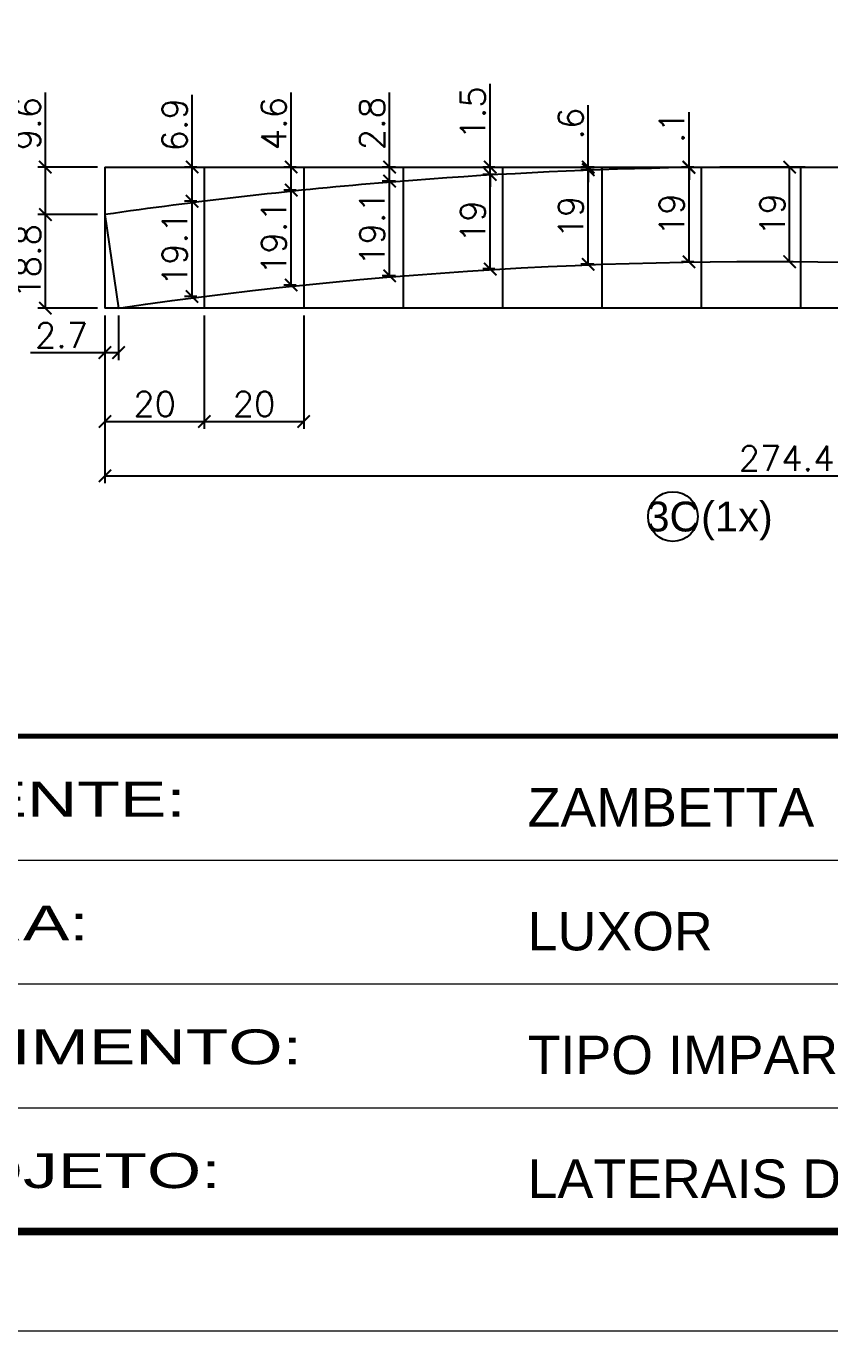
# Model space of a CAD drawing. Extents: x 3309 to 9563, y -2522 to 14608.
# Drawn here: x 5405 to 5728, y 6666 to 7191 of the extents above; entities that cross this region are included whole.
import ezdxf
from ezdxf.enums import TextEntityAlignment as Align

# ---------------------------------------------------------------- set-up
doc = ezdxf.new("R2010")
doc.units = 0
doc.header["$PDMODE"] = 35
doc.header["$PDSIZE"] = -10
doc.linetypes.add('CONTINUO', pattern=[0])
doc.linetypes.add('DASHED', pattern=[0.75, 0.5, -0.25])
doc.layers.add('COTA', color=241, linetype='Continuous')
doc.layers.add('Romaneio', color=10, linetype='Continuous')
doc.layers.add('Folhas', color=255, linetype='Continuous', lineweight=9)
doc.layers.add('SARRAFO DE PRESSAO', color=251, linetype='DASHED', lineweight=9)
doc.styles.add('ARIAL', font='arial.ttf')
doc.styles.add('Romans', font='romans.shx')
doc.styles.add('Tecnologia', font='')
doc.styles.get('Tecnologia').set_extended_font_data('Forgotten Futurist')
doc.dimstyles.new('Cota Seção (2x)', dxfattribs={"dimtxt": 10, "dimasz": 5, "dimexe": 3, "dimexo": 3, "dimgap": 2, "dimtad": 3, "dimdec": 1, "dimlfac": 0.5, "dimzin": 12, "dimdsep": 46, "dimtxsty": 'Romans', "dimblk": 'ARCHTICK', "dimcen": 0, "dimclrd": 4, "dimclre": 4, "dimclrt": 1, "dimadec": 1, "dimazin": 3, "dimtfac": 1, "dimtdec": 1, "dimtmove": 0, "dimatfit": 3, "dimldrblk": 'OBLIQUE', "dimfxl": 1, "dimtolj": 1, "dimtzin": 12, "dimarcsym": 0})

# ---------------------------------------------------------------- blocks, each defined once
blk = doc.blocks.new('9999999999')
at = {"color": 30, "linetype": 'CONTINUO'}
for p, q in [((98564.56, 34379.64), (99583.98, 34379.64)), ((98564.56, 34329.83), (99487.98, 34329.83)), ((98564.56, 34280.02), (99487.98, 34280.02))]:
    blk.add_line(p, q, dxfattribs=at)
at = {"color": 30, "linetype": 'CONTINUO', "const_width": 2}
blk.add_lwpolyline([(99583.98, 34230.21), (99583.98, 34414.45, 0.414214), (99568.98, 34429.45), (98228.98, 34429.45, 0.414214), (98213.98, 34414.45), (98213.98, 34245.21, 0.414214), (98228.98, 34230.21), (99583.98, 34230.21)], format="xyb", dxfattribs=at)
at = {"layer": 'Folhas'}
blk.add_lwpolyline([(98138.98, 34190.21), (99623.98, 34190.21), (99623.98, 35240.21), (98138.98, 35240.21)], close=True, dxfattribs=at)
at = {"layer": 'Folhas', "color": 30, "const_width": 3}
blk.add_lwpolyline([(98213.98, 34230.21), (99583.98, 34230.21), (99583.98, 35200.21), (98213.98, 35200.21)], close=True, dxfattribs=at)
at = {"color": 7, "linetype": 'Continuous', "ltscale": 5, "style": 'ARIAL'}
for s, height, p in [('ZAMBETTA', 15.483, (98837.68, 34393.13)), ('LUXOR', 15.483, (98837.68, 34343.32)), ('TIPO IMPAR - 1°ETAPA', 15.4829, (98837.68, 34293.51)), ('LATERAIS DE VIGAS', 15.4829, (98837.68, 34243.7))]:
    blk.add_text(s, height=height, dxfattribs=at).set_placement(p)
at = {"layer": 'Folhas', "color": 7, "style": 'Tecnologia', "width": 1.5}
for s, p in [('CLIENTE:', (98573.65, 34397.17)), ('OBRA:', (98573.65, 34347.31)), ('PAVIMENTO:', (98573.65, 34297.5)), ('PROJETO:', (98573.65, 34247.69))]:
    blk.add_text(s, height=14, dxfattribs=at).set_placement(p)
blk = doc.blocks.new('_ArchTick')
at = {"color": 0, "linetype": 'ByBlock', "const_width": 0.15}
blk.add_lwpolyline([(-0.5, -0.5), (0.5, 0.5)], dxfattribs=at)
blk = doc.blocks.new('*D3058')
at = {"layer": 'COTA', "color": 4, "lineweight": -2, "transparency": 16777216}
for p, q in [((5436.41, 7074.94), (5436.41, 7007.46)), ((5985.19, 7074.94), (5985.19, 7007.46)), ((5436.41, 7010.46), (5985.19, 7010.46))]:
    blk.add_line(p, q, dxfattribs=at)
at = {"layer": 'Defpoints', "color": 0, "transparency": 16777216}
for p in [(5436.41, 7077.94), (5985.19, 7077.94), (5985.19, 7010.46)]:
    blk.add_point(p, dxfattribs=at)
at = {"layer": 'COTA', "color": 4, "lineweight": -2, "transparency": 16777216, "xscale": 5, "yscale": 5, "zscale": 5, "rotation": 180}
blk.add_blockref('_ArchTick', (5436.41, 7010.46), dxfattribs=at)
at = {"layer": 'COTA', "color": 4, "lineweight": -2, "transparency": 16777216, "xscale": 5, "yscale": 5, "zscale": 5}
blk.add_blockref('_ArchTick', (5985.19, 7010.46), dxfattribs=at)
at = {"layer": 'COTA', "color": 1, "transparency": 16777216, "insert": (5710.8, 7017.46), "char_height": 10, "attachment_point": 5, "style": 'Romans'}
blk.add_mtext('\\A1;274.4', dxfattribs=at)
blk = doc.blocks.new('_Oblique')
at = {"color": 0, "linetype": 'ByBlock', "lineweight": -2}
blk.add_line((-0.5, -0.5), (0.5, 0.5), dxfattribs=at)
blk = doc.blocks.new('*D3059')
at = {"layer": 'COTA', "color": 4, "lineweight": -2, "transparency": 16777216}
for p, q in [((5436.41, 7074.94), (5436.41, 7029.34)), ((5476.41, 7074.94), (5476.41, 7029.34)), ((5436.41, 7032.34), (5476.41, 7032.34))]:
    blk.add_line(p, q, dxfattribs=at)
at = {"layer": 'Defpoints', "color": 0, "transparency": 16777216}
for p in [(5436.41, 7077.94), (5476.41, 7077.94), (5476.41, 7032.34)]:
    blk.add_point(p, dxfattribs=at)
at = {"layer": 'COTA', "color": 4, "lineweight": -2, "transparency": 16777216, "xscale": 5, "yscale": 5, "zscale": 5, "rotation": 180}
blk.add_blockref('_ArchTick', (5436.41, 7032.34), dxfattribs=at)
at = {"layer": 'COTA', "color": 4, "lineweight": -2, "transparency": 16777216, "xscale": 5, "yscale": 5, "zscale": 5}
blk.add_blockref('_ArchTick', (5476.41, 7032.34), dxfattribs=at)
at = {"layer": 'COTA', "color": 1, "transparency": 16777216, "insert": (5456.41, 7039.34), "char_height": 10, "attachment_point": 5, "style": 'Romans'}
blk.add_mtext('\\A1;20', dxfattribs=at)
blk = doc.blocks.new('*D3060')
at = {"layer": 'COTA', "color": 4, "lineweight": -2, "transparency": 16777216}
for p, q in [((5476.41, 7074.94), (5476.41, 7029.34)), ((5516.41, 7074.94), (5516.41, 7029.34)), ((5476.41, 7032.34), (5516.41, 7032.34))]:
    blk.add_line(p, q, dxfattribs=at)
at = {"layer": 'Defpoints', "color": 0, "transparency": 16777216}
for p in [(5476.41, 7077.94), (5516.41, 7077.94), (5516.41, 7032.34)]:
    blk.add_point(p, dxfattribs=at)
at = {"layer": 'COTA', "color": 4, "lineweight": -2, "transparency": 16777216, "xscale": 5, "yscale": 5, "zscale": 5, "rotation": 180}
blk.add_blockref('_ArchTick', (5476.41, 7032.34), dxfattribs=at)
at = {"layer": 'COTA', "color": 4, "lineweight": -2, "transparency": 16777216, "xscale": 5, "yscale": 5, "zscale": 5}
blk.add_blockref('_ArchTick', (5516.41, 7032.34), dxfattribs=at)
at = {"layer": 'COTA', "color": 1, "transparency": 16777216, "insert": (5496.41, 7039.34), "char_height": 10, "attachment_point": 5, "style": 'Romans'}
blk.add_mtext('\\A1;20', dxfattribs=at)
blk = doc.blocks.new('*D3062')
at = {"layer": 'COTA', "color": 4, "lineweight": -2, "transparency": 16777216}
for p, q in [((5436.41, 7074.94), (5436.41, 7057)), ((5441.91, 7074.94), (5441.91, 7057)), ((5436.41, 7060), (5406.46, 7060)), ((5441.91, 7060), (5436.41, 7060))]:
    blk.add_line(p, q, dxfattribs=at)
at = {"layer": 'Defpoints', "color": 0, "transparency": 16777216}
for p in [(5436.41, 7077.94), (5441.91, 7077.94), (5436.41, 7060)]:
    blk.add_point(p, dxfattribs=at)
at = {"layer": 'COTA', "color": 4, "lineweight": -2, "transparency": 16777216, "xscale": 5, "yscale": 5, "zscale": 5, "rotation": 180}
blk.add_blockref('_ArchTick', (5436.41, 7060), dxfattribs=at)
at = {"layer": 'COTA', "color": 4, "lineweight": -2, "transparency": 16777216, "xscale": 5, "yscale": 5, "zscale": 5}
blk.add_blockref('_ArchTick', (5441.91, 7060), dxfattribs=at)
at = {"layer": 'COTA', "color": 1, "transparency": 16777216, "insert": (5418.94, 7067), "char_height": 10, "attachment_point": 5, "style": 'Romans'}
blk.add_mtext('\\A1;2.7', dxfattribs=at)
blk = doc.blocks.new('*D3069')
at = {"layer": 'COTA', "color": 4, "lineweight": -2, "transparency": 16777216}
for p, q in [((5433.41, 7115.54), (5409.42, 7115.54)), ((5412.42, 7077.94), (5412.42, 7115.54)), ((5433.41, 7077.94), (5409.42, 7077.94))]:
    blk.add_line(p, q, dxfattribs=at)
at = {"layer": 'Defpoints', "color": 0, "transparency": 16777216}
for p in [(5412.42, 7115.54), (5436.41, 7115.54), (5436.41, 7077.94)]:
    blk.add_point(p, dxfattribs=at)
at = {"layer": 'COTA', "color": 4, "lineweight": -2, "transparency": 16777216, "xscale": 5, "yscale": 5, "zscale": 5}
for p, rotation in [((5412.42, 7115.54), 90), ((5412.42, 7077.94), 270)]:
    blk.add_blockref('_ArchTick', p, dxfattribs=dict(at, rotation=rotation))
at = {"layer": 'COTA', "color": 1, "transparency": 16777216, "insert": (5405.42, 7096.74), "char_height": 10, "attachment_point": 5, "rotation": 90, "style": 'Romans'}
blk.add_mtext('\\A1;18.8', dxfattribs=at)
blk = doc.blocks.new('*D3070')
at = {"layer": 'COTA', "color": 4, "lineweight": -2, "transparency": 16777216}
for p, q in [((5412.42, 7134.69), (5412.42, 7164.65)), ((5433.41, 7134.69), (5409.42, 7134.69)), ((5412.42, 7115.54), (5412.42, 7134.69)), ((5433.41, 7115.54), (5409.42, 7115.54))]:
    blk.add_line(p, q, dxfattribs=at)
at = {"layer": 'Defpoints', "color": 0, "transparency": 16777216}
for p in [(5412.42, 7134.69), (5436.41, 7134.69), (5436.41, 7115.54)]:
    blk.add_point(p, dxfattribs=at)
at = {"layer": 'COTA', "color": 4, "lineweight": -2, "transparency": 16777216, "xscale": 5, "yscale": 5, "zscale": 5}
for p, rotation in [((5412.42, 7134.69), 90), ((5412.42, 7115.54), 270)]:
    blk.add_blockref('_ArchTick', p, dxfattribs=dict(at, rotation=rotation))
at = {"layer": 'COTA', "color": 1, "transparency": 16777216, "insert": (5405.42, 7152.17), "char_height": 10, "attachment_point": 5, "rotation": 90, "style": 'Romans'}
blk.add_mtext('\\A1;9.6', dxfattribs=at)
blk = doc.blocks.new('*D3071')
at = {"layer": 'COTA', "color": 4, "lineweight": -2, "transparency": 16777216}
for p, q in [((5473.41, 7120.93), (5468.49, 7120.93)), ((5471.49, 7082.63), (5471.49, 7120.93)), ((5473.41, 7082.63), (5468.49, 7082.63))]:
    blk.add_line(p, q, dxfattribs=at)
at = {"layer": 'Defpoints', "color": 0, "transparency": 16777216}
for p in [(5471.49, 7120.93), (5476.41, 7120.93), (5476.41, 7082.63)]:
    blk.add_point(p, dxfattribs=at)
at = {"layer": 'COTA', "color": 4, "lineweight": -2, "transparency": 16777216, "xscale": 5, "yscale": 5, "zscale": 5}
for p, rotation in [((5471.49, 7120.93), 90), ((5471.49, 7082.63), 270)]:
    blk.add_blockref('_ArchTick', p, dxfattribs=dict(at, rotation=rotation))
at = {"layer": 'COTA', "color": 1, "transparency": 16777216, "insert": (5464.49, 7101.78), "char_height": 10, "attachment_point": 5, "rotation": 90, "style": 'Romans'}
blk.add_mtext('\\A1;19.1', dxfattribs=at)
blk = doc.blocks.new('*D3072')
at = {"layer": 'COTA', "color": 4, "lineweight": -2, "transparency": 16777216}
for p, q in [((5471.49, 7134.69), (5471.49, 7163.69)), ((5473.41, 7134.69), (5468.49, 7134.69)), ((5471.49, 7120.93), (5471.49, 7134.69)), ((5473.41, 7120.93), (5468.49, 7120.93))]:
    blk.add_line(p, q, dxfattribs=at)
at = {"layer": 'Defpoints', "color": 0, "transparency": 16777216}
for p in [(5471.49, 7134.69), (5476.41, 7134.69), (5476.41, 7120.93)]:
    blk.add_point(p, dxfattribs=at)
at = {"layer": 'COTA', "color": 4, "lineweight": -2, "transparency": 16777216, "xscale": 5, "yscale": 5, "zscale": 5}
for p, rotation in [((5471.49, 7134.69), 90), ((5471.49, 7120.93), 270)]:
    blk.add_blockref('_ArchTick', p, dxfattribs=dict(at, rotation=rotation))
at = {"layer": 'COTA', "color": 1, "transparency": 16777216, "insert": (5464.49, 7151.69), "char_height": 10, "attachment_point": 5, "rotation": 90, "style": 'Romans'}
blk.add_mtext('\\A1;6.9', dxfattribs=at)
blk = doc.blocks.new('*D3073')
at = {"layer": 'COTA', "color": 4, "lineweight": -2, "transparency": 16777216}
for p, q in [((5513.41, 7125.42), (5508.37, 7125.42)), ((5511.37, 7087.23), (5511.37, 7125.42)), ((5513.41, 7087.23), (5508.37, 7087.23))]:
    blk.add_line(p, q, dxfattribs=at)
at = {"layer": 'Defpoints', "color": 0, "transparency": 16777216}
for p in [(5511.37, 7125.42), (5516.41, 7125.42), (5516.41, 7087.23)]:
    blk.add_point(p, dxfattribs=at)
at = {"layer": 'COTA', "color": 4, "lineweight": -2, "transparency": 16777216, "xscale": 5, "yscale": 5, "zscale": 5}
for p, rotation in [((5511.37, 7125.42), 90), ((5511.37, 7087.23), 270)]:
    blk.add_blockref('_ArchTick', p, dxfattribs=dict(at, rotation=rotation))
at = {"layer": 'COTA', "color": 1, "transparency": 16777216, "insert": (5504.37, 7106.32), "char_height": 10, "attachment_point": 5, "rotation": 90, "style": 'Romans'}
blk.add_mtext('\\A1;19.1', dxfattribs=at)
blk = doc.blocks.new('*D3074')
at = {"layer": 'COTA', "color": 4, "lineweight": -2, "transparency": 16777216}
for p, q in [((5511.37, 7134.69), (5511.37, 7164.65)), ((5513.41, 7134.69), (5508.37, 7134.69)), ((5511.37, 7125.42), (5511.37, 7134.69)), ((5513.41, 7125.42), (5508.37, 7125.42))]:
    blk.add_line(p, q, dxfattribs=at)
at = {"layer": 'Defpoints', "color": 0, "transparency": 16777216}
for p in [(5511.37, 7134.69), (5516.41, 7134.69), (5516.41, 7125.42)]:
    blk.add_point(p, dxfattribs=at)
at = {"layer": 'COTA', "color": 4, "lineweight": -2, "transparency": 16777216, "xscale": 5, "yscale": 5, "zscale": 5}
for p, rotation in [((5511.37, 7134.69), 90), ((5511.37, 7125.42), 270)]:
    blk.add_blockref('_ArchTick', p, dxfattribs=dict(at, rotation=rotation))
at = {"layer": 'COTA', "color": 1, "transparency": 16777216, "insert": (5504.37, 7152.17), "char_height": 10, "attachment_point": 5, "rotation": 90, "style": 'Romans'}
blk.add_mtext('\\A1;4.6', dxfattribs=at)
blk = doc.blocks.new('*D3075')
at = {"layer": 'COTA', "color": 4, "lineweight": -2, "transparency": 16777216}
for p, q in [((5553.41, 7129.03), (5547.99, 7129.03)), ((5550.99, 7090.91), (5550.99, 7129.03)), ((5553.41, 7090.91), (5547.99, 7090.91))]:
    blk.add_line(p, q, dxfattribs=at)
at = {"layer": 'Defpoints', "color": 0, "transparency": 16777216}
for p in [(5550.99, 7129.03), (5556.41, 7129.03), (5556.41, 7090.91)]:
    blk.add_point(p, dxfattribs=at)
at = {"layer": 'COTA', "color": 4, "lineweight": -2, "transparency": 16777216, "xscale": 5, "yscale": 5, "zscale": 5}
for p, rotation in [((5550.99, 7129.03), 90), ((5550.99, 7090.91), 270)]:
    blk.add_blockref('_ArchTick', p, dxfattribs=dict(at, rotation=rotation))
at = {"layer": 'COTA', "color": 1, "transparency": 16777216, "insert": (5543.99, 7109.97), "char_height": 10, "attachment_point": 5, "rotation": 90, "style": 'Romans'}
blk.add_mtext('\\A1;19.1', dxfattribs=at)
blk = doc.blocks.new('*D3076')
at = {"layer": 'COTA', "color": 4, "lineweight": -2, "transparency": 16777216}
for p, q in [((5550.99, 7134.69), (5550.99, 7164.65)), ((5553.41, 7134.69), (5547.99, 7134.69)), ((5550.99, 7129.03), (5550.99, 7134.69)), ((5553.41, 7129.03), (5547.99, 7129.03))]:
    blk.add_line(p, q, dxfattribs=at)
at = {"layer": 'Defpoints', "color": 0, "transparency": 16777216}
for p in [(5550.99, 7134.69), (5556.41, 7134.69), (5556.41, 7129.03)]:
    blk.add_point(p, dxfattribs=at)
at = {"layer": 'COTA', "color": 4, "lineweight": -2, "transparency": 16777216, "xscale": 5, "yscale": 5, "zscale": 5}
for p, rotation in [((5550.99, 7134.69), 90), ((5550.99, 7129.03), 270)]:
    blk.add_blockref('_ArchTick', p, dxfattribs=dict(at, rotation=rotation))
at = {"layer": 'COTA', "color": 1, "transparency": 16777216, "insert": (5543.99, 7152.17), "char_height": 10, "attachment_point": 5, "rotation": 90, "style": 'Romans'}
blk.add_mtext('\\A1;2.8', dxfattribs=at)
blk = doc.blocks.new('*D3077')
at = {"layer": 'COTA', "color": 4, "lineweight": -2, "transparency": 16777216}
for p, q in [((5593.41, 7131.75), (5588.52, 7131.75)), ((5591.52, 7093.68), (5591.52, 7131.75)), ((5593.41, 7093.68), (5588.52, 7093.68))]:
    blk.add_line(p, q, dxfattribs=at)
at = {"layer": 'Defpoints', "color": 0, "transparency": 16777216}
for p in [(5591.52, 7131.75), (5596.41, 7131.75), (5596.41, 7093.68)]:
    blk.add_point(p, dxfattribs=at)
at = {"layer": 'COTA', "color": 4, "lineweight": -2, "transparency": 16777216, "xscale": 5, "yscale": 5, "zscale": 5}
for p, rotation in [((5591.52, 7131.75), 90), ((5591.52, 7093.68), 270)]:
    blk.add_blockref('_ArchTick', p, dxfattribs=dict(at, rotation=rotation))
at = {"layer": 'COTA', "color": 1, "transparency": 16777216, "insert": (5584.52, 7112.71), "char_height": 10, "attachment_point": 5, "rotation": 90, "style": 'Romans'}
blk.add_mtext('\\A1;19', dxfattribs=at)
blk = doc.blocks.new('*D3078')
at = {"layer": 'COTA', "color": 4, "lineweight": -2, "transparency": 16777216}
for p, q in [((5591.52, 7134.69), (5591.52, 7168.22)), ((5593.41, 7134.69), (5588.52, 7134.69)), ((5593.41, 7131.75), (5588.52, 7131.75)), ((5591.52, 7131.75), (5591.52, 7134.69)), ((5591.52, 7131.75), (5591.52, 7126.75))]:
    blk.add_line(p, q, dxfattribs=at)
at = {"layer": 'Defpoints', "color": 0, "transparency": 16777216}
for p in [(5591.52, 7134.69), (5596.41, 7134.69), (5596.41, 7131.75)]:
    blk.add_point(p, dxfattribs=at)
at = {"layer": 'COTA', "color": 4, "lineweight": -2, "transparency": 16777216, "xscale": 5, "yscale": 5, "zscale": 5}
for p, rotation in [((5591.52, 7134.69), 270), ((5591.52, 7131.75), 90)]:
    blk.add_blockref('_ArchTick', p, dxfattribs=dict(at, rotation=rotation))
at = {"layer": 'COTA', "color": 1, "transparency": 16777216, "insert": (5584.52, 7156.46), "char_height": 10, "attachment_point": 5, "rotation": 90, "style": 'Romans'}
blk.add_mtext('\\A1;1.5', dxfattribs=at)
blk = doc.blocks.new('*D3079')
at = {"layer": 'COTA', "color": 4, "lineweight": -2, "transparency": 16777216}
for p, q in [((5633.41, 7133.58), (5627.94, 7133.58)), ((5630.94, 7095.56), (5630.94, 7133.58)), ((5633.41, 7095.56), (5627.94, 7095.56))]:
    blk.add_line(p, q, dxfattribs=at)
at = {"layer": 'Defpoints', "color": 0, "transparency": 16777216}
for p in [(5630.94, 7133.58), (5636.41, 7133.58), (5636.41, 7095.56)]:
    blk.add_point(p, dxfattribs=at)
at = {"layer": 'COTA', "color": 4, "lineweight": -2, "transparency": 16777216, "xscale": 5, "yscale": 5, "zscale": 5}
for p, rotation in [((5630.94, 7133.58), 90), ((5630.94, 7095.56), 270)]:
    blk.add_blockref('_ArchTick', p, dxfattribs=dict(at, rotation=rotation))
at = {"layer": 'COTA', "color": 1, "transparency": 16777216, "insert": (5623.94, 7114.57), "char_height": 10, "attachment_point": 5, "rotation": 90, "style": 'Romans'}
blk.add_mtext('\\A1;19', dxfattribs=at)
blk = doc.blocks.new('*D3080')
at = {"layer": 'COTA', "color": 4, "lineweight": -2, "transparency": 16777216}
for p, q in [((5630.94, 7134.69), (5630.94, 7159.65)), ((5633.41, 7134.69), (5627.94, 7134.69)), ((5633.41, 7133.58), (5627.94, 7133.58)), ((5630.94, 7133.58), (5630.94, 7134.69)), ((5630.94, 7133.58), (5630.94, 7128.58))]:
    blk.add_line(p, q, dxfattribs=at)
at = {"layer": 'Defpoints', "color": 0, "transparency": 16777216}
for p in [(5630.94, 7134.69), (5636.41, 7134.69), (5636.41, 7133.58)]:
    blk.add_point(p, dxfattribs=at)
at = {"layer": 'COTA', "color": 4, "lineweight": -2, "transparency": 16777216, "xscale": 5, "yscale": 5, "zscale": 5}
for p, rotation in [((5630.94, 7134.69), 270), ((5630.94, 7133.58), 90)]:
    blk.add_blockref('_ArchTick', p, dxfattribs=dict(at, rotation=rotation))
at = {"layer": 'COTA', "color": 1, "transparency": 16777216, "insert": (5623.94, 7152.17), "char_height": 10, "attachment_point": 5, "rotation": 90, "style": 'Romans'}
blk.add_mtext('\\A1;.6', dxfattribs=at)
blk = doc.blocks.new('*D3081')
at = {"layer": 'COTA', "color": 4, "lineweight": -2, "transparency": 16777216}
for p, q in [((5673.41, 7134.54), (5668.52, 7134.54)), ((5671.52, 7096.54), (5671.52, 7134.54)), ((5673.41, 7096.54), (5668.52, 7096.54))]:
    blk.add_line(p, q, dxfattribs=at)
at = {"layer": 'Defpoints', "color": 0, "transparency": 16777216}
for p in [(5671.52, 7134.54), (5676.41, 7134.54), (5676.41, 7096.54)]:
    blk.add_point(p, dxfattribs=at)
at = {"layer": 'COTA', "color": 4, "lineweight": -2, "transparency": 16777216, "xscale": 5, "yscale": 5, "zscale": 5}
for p, rotation in [((5671.52, 7134.54), 90), ((5671.52, 7096.54), 270)]:
    blk.add_blockref('_ArchTick', p, dxfattribs=dict(at, rotation=rotation))
at = {"layer": 'COTA', "color": 1, "transparency": 16777216, "insert": (5664.52, 7115.54), "char_height": 10, "attachment_point": 5, "rotation": 90, "style": 'Romans'}
blk.add_mtext('\\A1;19', dxfattribs=at)
blk = doc.blocks.new('*D3082')
at = {"layer": 'COTA', "color": 4, "lineweight": -2, "transparency": 16777216}
for p, q in [((5671.52, 7134.69), (5671.52, 7156.79)), ((5673.41, 7134.69), (5668.52, 7134.69)), ((5673.41, 7134.54), (5668.52, 7134.54)), ((5671.52, 7134.54), (5671.52, 7134.69)), ((5671.52, 7134.54), (5671.52, 7129.54))]:
    blk.add_line(p, q, dxfattribs=at)
at = {"layer": 'Defpoints', "color": 0, "transparency": 16777216}
for p in [(5671.52, 7134.69), (5676.41, 7134.69), (5676.41, 7134.54)]:
    blk.add_point(p, dxfattribs=at)
at = {"layer": 'COTA', "color": 4, "lineweight": -2, "transparency": 16777216, "xscale": 5, "yscale": 5, "zscale": 5}
for p, rotation in [((5671.52, 7134.69), 270), ((5671.52, 7134.54), 90)]:
    blk.add_blockref('_ArchTick', p, dxfattribs=dict(at, rotation=rotation))
at = {"layer": 'COTA', "color": 1, "transparency": 16777216, "insert": (5664.52, 7150.74), "char_height": 10, "attachment_point": 5, "rotation": 90, "style": 'Romans'}
blk.add_mtext('\\A1;.1', dxfattribs=at)
blk = doc.blocks.new('*D3083')
at = {"layer": 'COTA', "color": 4, "lineweight": -2, "transparency": 16777216}
for p, q in [((5713.41, 7134.62), (5709.04, 7134.62)), ((5712.04, 7096.62), (5712.04, 7134.62)), ((5713.41, 7096.62), (5709.04, 7096.62))]:
    blk.add_line(p, q, dxfattribs=at)
at = {"layer": 'Defpoints', "color": 0, "transparency": 16777216}
for p in [(5712.04, 7134.62), (5716.41, 7134.62), (5716.41, 7096.62)]:
    blk.add_point(p, dxfattribs=at)
at = {"layer": 'COTA', "color": 4, "lineweight": -2, "transparency": 16777216, "xscale": 5, "yscale": 5, "zscale": 5}
for p, rotation in [((5712.04, 7134.62), 90), ((5712.04, 7096.62), 270)]:
    blk.add_blockref('_ArchTick', p, dxfattribs=dict(at, rotation=rotation))
at = {"layer": 'COTA', "color": 1, "transparency": 16777216, "insert": (5705.04, 7115.62), "char_height": 10, "attachment_point": 5, "rotation": 90, "style": 'Romans'}
blk.add_mtext('\\A1;19', dxfattribs=at)

msp = doc.modelspace()

# ---------------------------------------------------------------- linework, layer by layer
at = {"linetype": 'Continuous'}
msp.add_lwpolyline([(5546.59, 7128.22, 0.015201), (5436.41, 7115.54), (5441.91, 7077.94, -0.04869), (5788.6, 7094.5, -0.023879), (5958.32, 7077.94), (5985.19, 7112.22), (5985.16, 7112.29, 0.060359)], format="xyb", close=True, dxfattribs=at)
at = {"layer": 'COTA'}
for p, q in [((5436.41, 7134.69), (5985.19, 7134.69)), ((5436.41, 7134.69), (5436.41, 7077.94)), ((5476.41, 7134.69), (5476.41, 7077.94)), ((5516.41, 7134.69), (5516.41, 7077.94)), ((5556.41, 7134.69), (5556.41, 7077.94)), ((5596.41, 7134.69), (5596.41, 7077.94)), ((5636.41, 7134.69), (5636.41, 7077.94)), ((5676.41, 7134.69), (5676.41, 7077.94)), ((5716.41, 7134.69), (5716.41, 7077.94)), ((5985.19, 7077.94), (5436.41, 7077.94))]:
    msp.add_line(p, q, dxfattribs=at)
at = {"layer": 'Romaneio', "color": 1, "linetype": 'ByBlock'}
msp.add_circle((5665.06, 6994.08), 10, dxfattribs=at)

# ---------------------------------------------------------------- block references
at = {"layer": 'SARRAFO DE PRESSAO', "color": 6, "linetype": 'ByBlock'}
msp.add_blockref('9999999999', (-93231.11, -27523.8), dxfattribs=at)

# ---------------------------------------------------------------- texts
at = {"layer": 'Romaneio', "color": 255, "linetype": 'ByBlock', "style": 'ARIAL'}
for s, p in [('3C', (5665.06, 6994.08)), ('(1x)', (5690.81, 6994.08))]:
    msp.add_text(s, height=12, dxfattribs=at).set_placement(p, align=Align.MIDDLE_CENTER)

# ---------------------------------------------------------------- dimensions: what is measured, and where the dimension line sits
at = {"layer": 'COTA'}
for base, p1, p2, picture, middle in [((5591.52, 7134.69), (5596.41, 7131.75), (5596.41, 7134.69), '*D3078', (5584.52, 7156.46)), ((5412.42, 7134.69), (5436.41, 7115.54), (5436.41, 7134.69), '*D3070', (5405.42, 7152.17)), ((5471.49, 7134.69), (5476.41, 7120.93), (5476.41, 7134.69), '*D3072', (5464.49, 7151.69)), ((5511.37, 7134.69), (5516.41, 7125.42), (5516.41, 7134.69), '*D3074', (5504.37, 7152.17)), ((5550.99, 7134.69), (5556.41, 7129.03), (5556.41, 7134.69), '*D3076', (5543.99, 7152.17)), ((5630.94, 7134.69), (5636.41, 7133.58), (5636.41, 7134.69), '*D3080', (5623.94, 7152.17)), ((5671.52, 7134.69), (5676.41, 7134.54), (5676.41, 7134.69), '*D3082', (5664.52, 7150.74)), ((5630.94, 7133.58), (5636.41, 7095.56), (5636.41, 7133.58), '*D3079', (5623.94, 7114.57)), ((5671.52, 7134.54), (5676.41, 7096.54), (5676.41, 7134.54), '*D3081', (5664.52, 7115.54)), ((5712.04, 7134.62), (5716.41, 7096.62), (5716.41, 7134.62), '*D3083', (5705.04, 7115.62)), ((5550.99, 7129.03), (5556.41, 7090.91), (5556.41, 7129.03), '*D3075', (5543.99, 7109.97)), ((5591.52, 7131.75), (5596.41, 7093.68), (5596.41, 7131.75), '*D3077', (5584.52, 7112.71)), ((5511.37, 7125.42), (5516.41, 7087.23), (5516.41, 7125.42), '*D3073', (5504.37, 7106.32)), ((5471.4915, 7120.9288), (5476.4125, 7082.6337), (5476.4125, 7120.9288), '*D3071', (5464.4915, 7101.7813)), ((5412.42, 7115.54), (5436.41, 7077.94), (5436.41, 7115.54), '*D3069', (5405.42, 7096.74))]:
    dim = msp.add_linear_dim(base=base, p1=p1, p2=p2, angle=90, dimstyle='Cota Seção (2x)', dxfattribs=at)
    dim.commit()
    dim.dimension.update_dxf_attribs({"geometry": picture, "text_midpoint": middle})
for base, p1, p2, picture, middle in [((5436.4125, 7060.001), (5441.9052, 7077.9359), (5436.4125, 7077.9359), '*D3062', (5418.9363, 7067.001)), ((5985.19, 7010.46), (5436.41, 7077.94), (5985.19, 7077.94), '*D3058', (5710.8, 7017.46)), ((5476.41, 7032.34), (5436.41, 7077.94), (5476.41, 7077.94), '*D3059', (5456.41, 7039.34)), ((5516.41, 7032.34), (5476.41, 7077.94), (5516.41, 7077.94), '*D3060', (5496.41, 7039.34))]:
    dim = msp.add_linear_dim(base=base, p1=p1, p2=p2, dimstyle='Cota Seção (2x)', dxfattribs=at)
    dim.commit()
    dim.dimension.update_dxf_attribs({"geometry": picture, "text_midpoint": middle})

doc.saveas('drawing.dxf')
